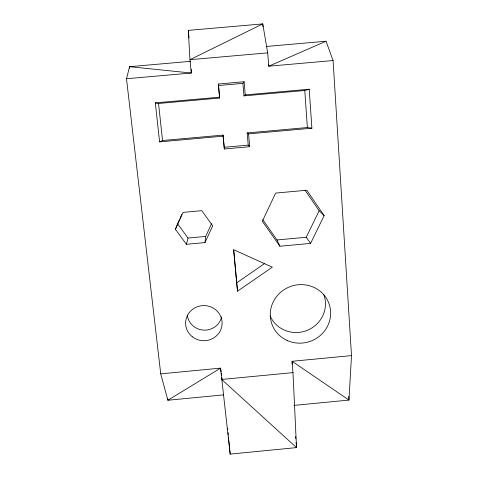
<?xml version="1.0" encoding="UTF-8"?>
<svg xmlns="http://www.w3.org/2000/svg" width="478" height="478" viewBox="0 0 478 478"><rect width="100%" height="100%" fill="white"/><g stroke="black" fill="none" stroke-linecap="round" stroke-linejoin="round"><path stroke-width="0.72" d="M191.308 69.352L191.29 73.032L126.497 78.733L160.733 373.856L167.892 400.247L223.567 394.882M266.778 46.426L326.026 41.239L333.082 60.545L351.503 355.608L348.964 400.074L293.904 405.404M177.29 224.433L175.42 229.273L186.414 244.294L204.978 242.579L205.689 236.437L211.551 223.728M126.497 78.733L129.58 66.681L190.608 61.327M186.414 244.294L188.015 238.068L177.559 223.74L179.334 219.82M179.925 218.518L181.7 214.598M175.42 229.273L183.068 212.393L201.794 210.679L212.71 225.837L204.978 242.579M262.81 219.761L277.025 239.956L306.261 237.249L319.131 210.738L305.012 190.13M310.592 243.398L324.144 215.59L306.786 190.238L275.651 193.082L262.314 221.278L279.899 246.242L310.592 243.398L306.261 237.249M248.578 133.888L311.895 128.206L309.206 89.231L304.773 90.485L243.971 95.887L242.896 83.375L244.109 81.738L218.374 84.014L219.599 98.05L158.535 103.469L155.332 102.889L159.586 141.87L223.196 136.164L224.379 148.987L249.677 146.704L248.578 133.888L247.162 132.938L248.213 145.133L249.677 146.704M243.971 95.887L245.238 94.907L309.206 89.231M237.524 291.21L233.694 249.737L272.335 267.172L237.524 291.21L236.682 282.856L264.31 263.742M159.586 141.87L162.55 140.526L223.023 135.101L223.196 136.164M326.026 41.239L268.761 66.209L268.451 64.757M160.733 373.856L220.549 368.132L230.169 454.1L296.527 447.605L292.984 372.619L292.088 361.29L351.503 355.608M292.984 372.619L221.673 379.46L296.527 447.605L296.115 442.431M188.015 238.068L205.689 236.437M247.162 132.938L307.372 127.536L311.895 128.206M223.023 135.101L224.152 147.296L248.213 145.133M333.082 60.545L268.761 66.209L267.704 52.861L262.745 23.9L188.296 30.377L189.969 59.678L191.29 73.032L129.58 66.681L129.753 68.163M218.44 85.538L242.896 83.375M155.332 102.889L219.593 97.183L218.374 84.014M267.704 52.861L189.969 59.678L262.745 23.9L262.978 26.834M319.131 210.738L324.144 215.59M277.025 239.956L279.899 246.242M221.057 371.741L220.549 368.132L167.892 400.247L167.724 398.766M221.26 373.181L221.565 375.344M221.87 377.506L222.073 378.946M224.152 147.296L224.379 148.987M158.535 103.469L162.55 140.526M188.296 30.377L188.583 33.317M188.732 34.786L189.019 37.726M227.606 428.163L227.755 429.644M228.048 432.608L228.269 434.831M228.484 437.053L228.705 439.276M228.854 440.758L230.169 454.1M233.634 249.875L236.682 282.856M244.109 81.738L245.238 94.907M295.643 436.516L295.822 438.738M304.773 90.485L307.372 127.536M348.725 396.352L348.964 400.074L292.088 361.29L292.16 364.236M219.593 97.183L219.599 98.05M323.929 294.938A28.901 27.861 -19.2 0 1 306.87 330.489A28.901 27.861 -19.2 0 1 270.112 315.916M221.619 316.902A17.393 16.784 0.7 0 1 203.67 330.125A17.393 16.784 0.7 0 1 187.316 315.074M192.228 336.691A18.248 17.567 0.4 0 0 221.858 326.11A18.248 17.567 0.4 0 0 197.51 306.691A18.248 17.567 0.4 0 0 192.228 336.691M287.093 340.45A30.323 29.152 -19 0 0 330.591 311.28A30.323 29.152 -19 0 0 283.687 289.943A30.323 29.152 -19 0 0 287.093 340.45"/></g></svg>
